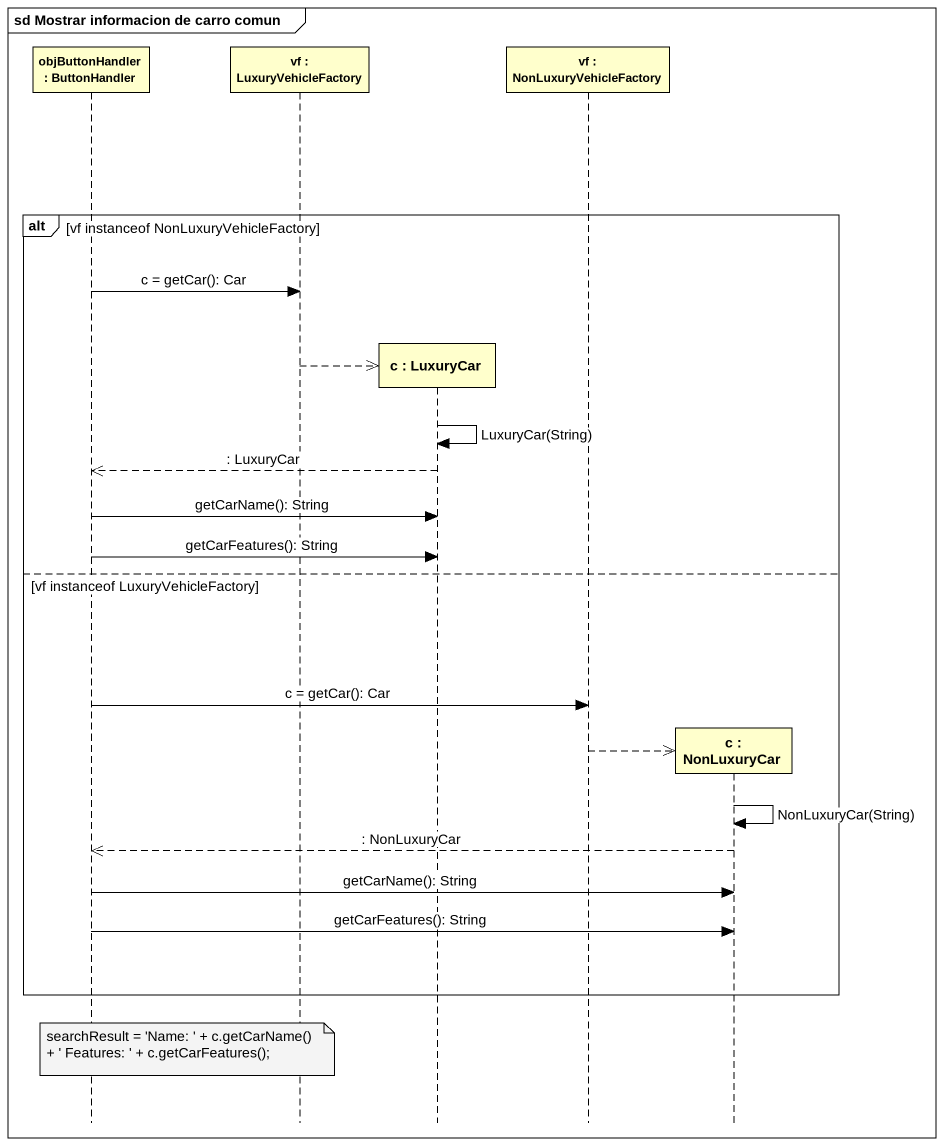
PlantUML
@startuml
mainframe sd Mostrar informacion de carro comun
hide footbox
participant "objButtonHandler : ButtonHandler" as objButtonHandler
participant "vf : LuxuryVehicleFactory" as vf
participant "c : LuxuryCar" as c
participant "vf : NonLuxuryVehicleFactory" as vf_2
participant "c : NonLuxuryCar" as c_2

alt vf instanceof NonLuxuryVehicleFactory
  objButtonHandler -> vf : c = getCar(): Car
  vf -->> c **
  c -> c : LuxuryCar(String)
  c -->> objButtonHandler : : LuxuryCar
  objButtonHandler -> c : getCarName(): String
  objButtonHandler -> c : getCarFeatures(): String
else vf instanceof LuxuryVehicleFactory
  objButtonHandler -> vf_2 : c = getCar(): Car
  vf_2 -->> c_2 **
  c_2 -> c_2 : NonLuxuryCar(String)
  c_2 -->> objButtonHandler : : NonLuxuryCar
  objButtonHandler -> c_2 : getCarName(): String
  objButtonHandler -> c_2 : getCarFeatures(): String
end
note over objButtonHandler : searchResult = 'Name: ' + c.getCarName() + ' Features: ' + c.getCarFeatures();
@enduml
